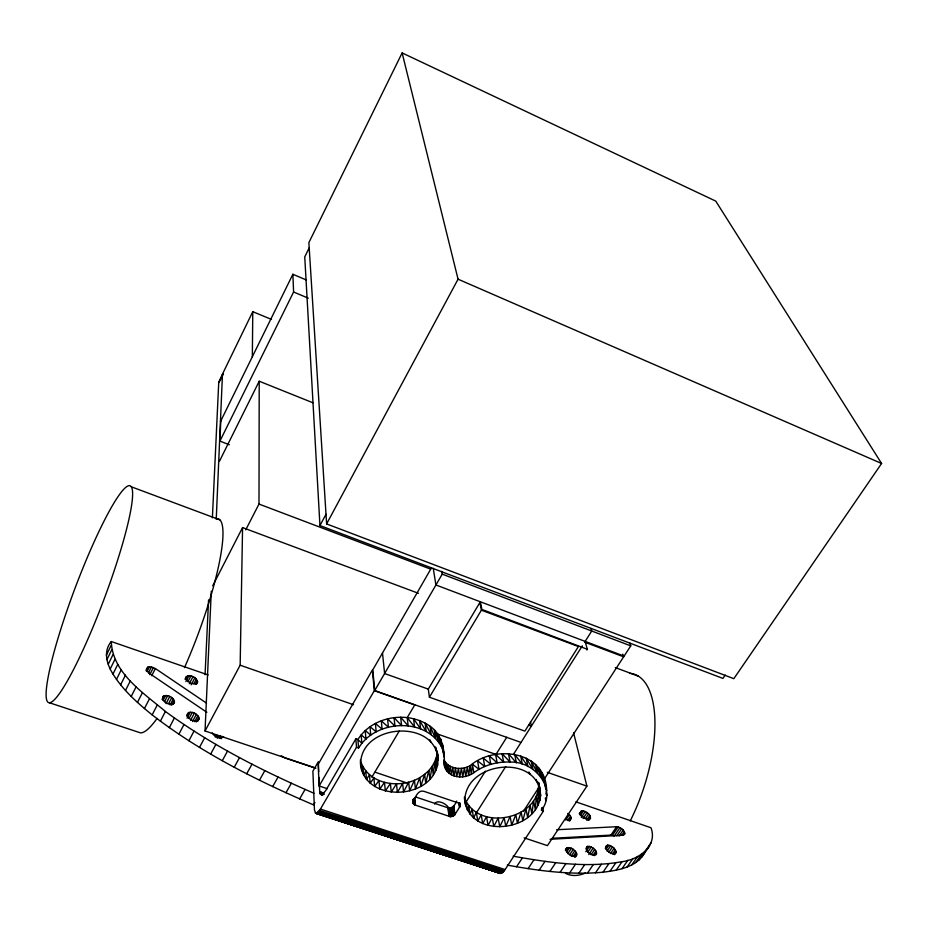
<?xml version="1.0" encoding="UTF-8"?>
<svg xmlns="http://www.w3.org/2000/svg" width="928" height="928" viewBox="0 0 928 928"><rect width="100%" height="100%" fill="white"/><g stroke="black" fill="none" stroke-linecap="round" stroke-linejoin="round"><path stroke-width="1.39" d="M245.734 529.83L258.993 504.066L259.214 381.222L312.84 402.74M360.632 765.855C358.521 721.288 443.561 717.773 437.506 765.414C428.492 802.627 359.101 801.398 360.47 759.73M358.568 747.98L361.839 743.27L357.918 739.512L355.865 738.816L356.503 747.284L358.568 747.98L357.918 739.512C372.546 716.033 407.949 710.338 430.093 726.264C442.517 734.848 444.964 750.914 444.257 764.962C444.825 770.217 449.14 774.265 453.978 775.878C460.601 778.047 468.199 776.817 473.825 772.699C484.196 765.055 497.269 761.436 510.098 762.108C534.273 760.879 557.624 788.406 541.5 810.399L543.425 811.049L505.087 869.582C503.823 871.427 501.398 874.628 498.916 872.888L316.204 812.638L501.271 873.26L315.729 813.264L314.453 809.97L312.887 771.156L318.304 761.714L318.756 771.736M556.556 829.748L616.621 826.732C620.345 827.115 624.904 830.003 624.822 834.121L622.978 835.246L550.072 839.283M252.335 356.746L252.776 311.68L271.51 319.418M315.961 768.14L205.042 730.986L240.166 665.202L242.568 527.58L418.482 593.317M443.108 751.471L442.331 743.792L444.384 757.341L440.556 738.874L441.763 747.295L443.538 752.225M464.87 801.084C464.267 761.215 539.029 752.759 540.583 795.69C536.72 833.472 467.724 839.167 464.51 798.474M216.236 519.297L222.476 374.088L252.776 311.68M229.378 444.767L219.924 441.102L220.783 420.941M205.042 730.986L211.282 591.182M205.065 674.714L208.568 599.871M212.396 517.789L218.73 382.533L222.79 373.938L218.73 382.533M576.659 855.001L576.717 853.772C575.337 850.002 570.836 846.545 566.764 847.925L566.045 848.853C566.126 853.4 571.787 857.391 576.079 855.976L576.659 855.001L575.198 857.17M313.954 793.254C262.056 770.762 211.19 744.929 165.404 711.474C143.573 692.972 112.474 673.125 111.29 641.538L208.162 674.958M314.905 802.511L313.536 804.878C256.894 780.599 201.121 752.701 152.169 714.896C137.518 702.995 123.006 690.223 112.972 674.041C106.882 664.39 102.95 651.305 111.29 641.538M541.5 810.399L541.662 807.731M545.618 785.772L541.859 772.618L543.704 781.109L539.087 768.28L540.92 776.759L535.491 764.37L537.3 772.827L531.164 760.96L532.95 769.405L526.188 758.13L527.939 766.574L520.654 755.937L522.383 764.37L514.704 754.441L516.386 762.874L508.451 753.675L510.098 762.108L502.048 753.652L503.649 762.097L495.61 754.383L497.164 762.828L489.3 755.844L490.808 764.289L483.244 758.002L484.718 766.47L477.572 760.809L479.01 769.289L472.422 764.208L471.378 774.277L469.997 765.774C494.879 744.14 546.256 751.181 546.627 790.668L543.762 777.27L545.734 788.916M436.972 751.993L435.882 770.252L434.722 761.737L436.334 756.923L437.506 765.414L436.972 751.993L438.144 760.461L437.076 751.1M513.149 856.196C548.912 862.518 585.939 868.237 622.096 861.66C638.278 859.815 657.94 846.243 650.992 827.764L575.94 801.862M413.204 801.177L413.238 803.323L414.874 804.959L450.37 816.675L454.616 815.039L459.847 806.71L459.847 804.576L458.246 802.94L423.98 791.34C417.96 789.45 415.512 797.5 413.204 801.177L413.505 803.81L413.18 800.934M186.226 676.79L186.064 679.331L190.495 683.286L196.121 683.948L197.629 681.964C196.736 677.359 190.228 673.995 186.226 676.79L184.985 679.157M199.172 718.643L197.618 720.778C193.372 721.833 187.758 719.154 187.073 714.56L188.639 712.542C192.92 711.358 198.314 714.166 199.172 718.643L197.896 721.044M174.487 701.928L173.965 703.157C170.172 705.964 164.662 702.914 162.539 699.294L162.76 696.545C166.947 693.796 173.698 697.09 174.487 701.928L173.234 704.329M219.936 380.84L223.033 374.471M220.435 421.66L292.877 274.27L306.217 279.92M402.126 52.919L308.873 242.614L326.61 523.926L733.816 678.681L881.6 463.49L715.755 201.109L402.126 52.919L458.061 279.189L326.61 523.926M106.326 655.226L111.07 645.575M309.198 247.857L304.744 256.905L319.951 525.561L722.912 678.414L725.197 675.074M106.929 659.599L111.696 649.936M108.274 664.158L113.054 654.484M219.924 441.102L293.596 292.007L292.877 274.27M110.177 669.03L114.968 659.332M645.343 851.08C638.22 867.065 618.477 870.267 602.991 872.216C570.964 875.208 538.785 870.812 507.303 865.116M112.972 674.041L117.786 664.344M219.588 460.984L259.214 381.222M116.476 679.424L121.324 669.703M120.605 684.829L125.477 675.108M125.477 690.513L130.372 680.781M131.231 696.429L136.161 686.697M145.998 670.724L147.819 667.128L151.473 666.93L155.37 668.543L206.515 703.122M147.018 671.57L149.454 666.78M148.434 672.916L151.473 666.93M149.791 674.691L153.445 667.522M137.46 702.415L142.413 692.682M151.728 675.712L155.37 668.543M144.432 708.574L149.42 698.842M212.709 585.777L242.568 527.58M152.169 714.896L157.18 705.164M162.122 699.457L163.989 695.838M163.142 700.28L165.625 695.455M164.546 701.707L167.655 695.675M166.054 703.621L169.789 696.394M168.629 703.552L171.75 697.531M160.37 721.195L165.404 711.474M170.126 704.99L173.246 698.97M171.657 705.222L174.162 700.408M185.554 679.586L187.398 676.036M185.902 681.593L188.976 675.688M187.862 681.825L190.936 675.909M189.312 683.704L193.001 676.628M191.214 684.806L194.903 677.73M169.314 727.656L174.394 717.947M193.906 683.843L196.376 679.122M195.425 684.133L197.281 680.595M196.4 684.319L197.629 681.964M186.748 716.149L188.639 712.542M187.096 718.249L190.252 712.228M178.872 734.234L183.976 724.536M189.115 718.353L192.282 712.344M190.6 720.267L194.404 713.064M192.56 721.497L196.365 714.293M194.706 721.659L197.884 715.65M196.272 721.996L198.812 717.193M188.883 740.776L194.022 731.09M199.485 747.411L204.659 737.737M319.951 525.561L326.006 514.251M215.261 737.087L216.549 734.686M217.222 738.224L218.509 735.823M210.679 754.058L215.888 744.407M219.391 738.386L220.678 735.997M221.131 738.804L222.418 736.403M222.314 760.658L227.557 751.019M234.227 767.247L239.505 757.631M246.72 773.732L252.033 764.138M259.48 780.204L264.84 770.634M272.658 786.608L278.052 777.072M285.952 792.756L291.369 783.244M582.343 645.807L521.026 742.423L374.726 690.548L372.789 669.877L431.381 568.017M299.628 798.927L305.08 789.45M319.128 785.981L374.32 690.676L372.383 670.004L318.165 764.324L319.128 785.981L327.387 788.719M374.726 690.548L442.227 574.13L441.763 571.37M355.865 738.816L325.658 790.702L321.564 795.018L319.777 792.988L319.012 777.455M316.344 813.322L320.427 809.077L356.503 747.284M371.838 777.177L399.226 731.09M407.369 717.39L414.77 704.932L374.32 690.676M481.4 610.172L578.411 646.549L524.877 731.113L429.42 697.218L481.4 610.172L479.834 602.11M580.858 811.223L580.244 813.264C581.636 816.849 585.928 820.12 589.848 818.89L590.51 818.032C590.324 813.902 585.823 810.921 581.949 810.77L579.246 813.636M456.762 801.038C455.312 804.425 452.284 809.32 447.83 807.766L415.802 797.013M465.578 802.778L485.414 771.214M495.332 755.438L506.781 737.226M475.844 813.682L505.714 766.574M513.37 754.499L521.026 742.423M586.844 649.983L587.308 649.264L585.127 641.434L591.704 631.063L590.939 628.43M523.589 811.026L539.342 786.735M544.063 779.45L623.639 656.815L622.816 654.147M629.915 643.208L630.75 645.865L624.103 656.119L435.893 584.976L433.26 568.296M516.525 866.822L522.371 857.936M528.102 868.654L533.96 859.804M573.562 732.76L586.902 786.132L547.416 845.64L524.134 837.845M565.755 820.016L569.293 814.703L567.774 813.427M567.704 820.48L570.534 816.222L569.293 814.703M568.968 820.874L571.091 817.684L570.534 816.222M569.734 821.013L571.091 817.684M539.168 870.151L545.038 861.335M579.536 814.39L581.949 810.77M580.302 815.712L583.515 810.898M581.288 817.533L585.301 811.513M583.062 818.554L587.088 812.534M549.875 871.45L555.756 862.68M585.394 818.705L588.619 813.891M565.314 850.094L566.764 847.925M565.767 850.767L567.936 847.519M586.635 820.213L589.86 815.399M566.672 851.95L569.572 847.624M587.992 820.364L590.417 816.756M589.094 820.143L590.51 818.032M567.808 853.656L571.439 848.25M569.653 854.723L573.295 849.317M560.06 872.32L565.952 863.585M571.219 856.045L574.85 850.64M573.098 856.509L576.01 852.194M574.536 857.008L576.717 853.772M569.641 872.912L575.534 864.212M586.392 848.494L587.842 846.348C591.844 846.266 596.46 849.584 596.634 853.795L595.962 854.711C591.925 856.103 587.47 852.623 586.078 848.923L586.693 846.754L587.842 846.348M585.8 851.707L589.419 846.359M587.633 852.322L591.264 846.974M588.758 854.549L593.108 848.122M591.032 854.792L594.674 849.445M578.852 873.225L584.744 864.56M593.038 855.291L595.95 851.011M594.338 855.651L596.53 852.438M552.264 838.297L610.914 835.096L616.621 826.732M610.914 835.096L612.468 835.304L618.176 826.941M587.447 873.167L593.34 864.536M605.253 848.331L607.422 845.153C611.378 845.234 615.856 848.401 616.076 852.565L614.614 854.688M619.974 827.637L614.266 835.989L612.468 835.304M605.984 849.456L608.884 845.211M616.76 835.873L621.656 828.716M607.074 851.127L610.694 845.826M619.115 836.035L623.198 830.073M608.872 852.171L612.503 846.87M595.463 872.854L601.344 864.258M621.899 835.119L624.347 831.546M610.45 853.563L614.081 848.262M623.198 835.351L624.834 832.961M612.434 853.957L615.334 849.723M613.768 854.41L615.948 851.231M602.991 872.216L608.872 863.655M609.94 871.334L615.832 862.808M616.215 870.162L622.096 861.66M622.027 868.678L627.896 860.21M627.166 866.914L633.024 858.47M631.759 864.908L637.606 856.486M635.692 862.611L641.526 854.224M638.974 860.047L644.798 851.684M646.166 849.897L651.12 842.786M641.654 857.31L649.577 845.918M571.149 818.879L569.316 820.12L565.894 819.378M616.076 852.565L614.313 853.888C610.38 853.806 605.694 850.64 605.648 846.452L607.422 845.153M147.819 667.128L146.45 669.204L146.763 670.573L149.408 673.403L206.84 712.286M223.636 736.762C219.948 739.604 214.194 736.67 212.257 732.946M317.051 813.067L502.187 872.772L317.828 812.499L503.15 871.972L318.675 811.629L504.124 870.905L319.545 810.48L505.087 869.582L320.427 809.077M315.218 812.882L498.916 872.888L483.256 867.158M49.404 702.751L140.453 732.853A113.947 21.019 -69.7 0 0 157.076 718.423M315.207 768.082L284.989 757.967L281.23 755.763M375.074 772.189L406.615 782.849M240.166 665.202L353.464 704.712M435.371 733.282L496.805 754.708M547.311 772.328L586.902 786.132M528.682 725.162L531.396 726.137L530.491 721.984M131.289 486.782A115.78 15.509 -69.4 0 1 77.964 660.678A115.78 15.509 -69.4 0 1 58.893 635.355A115.78 15.509 -69.4 0 1 131.289 486.782L219.774 519.831M615.299 667.58L638.267 676.152M584.663 642.153L623.639 656.815M630.75 645.865L442.227 574.13M587.308 649.264L481.887 609.418L480.368 601.704L428.284 689.121L384.61 673.542L382.498 653.068M258.993 504.066L430.58 569.096M293.596 292.007L308.258 298.155M458.061 279.189L881.6 463.49M444.547 761.03C449.825 769.335 461.889 770.217 469.997 765.774L468.675 775.518L467.306 767.004L465.775 776.388L464.429 767.874L462.77 776.864L461.436 768.349L459.743 776.945L458.432 768.419L456.785 776.608L455.497 768.082L453.978 775.878L452.713 767.363L451.402 774.764L450.15 766.25L449.129 773.314L447.899 764.8L447.238 771.551L446.008 763.036L445.765 769.532L444.547 761.03L444.756 767.305L443.955 761.644M528.925 771.957L530.329 774.486M429.85 739.744L430.882 742.145M464.336 797.164C476.795 832.439 540.978 820.016 538.588 782.397L540.583 795.69L538.762 787.153L539.783 800.481L537.973 791.932L538.031 805.179L536.233 796.607L535.375 809.645L533.6 801.061L531.883 813.786L530.143 805.179L527.661 817.498L525.944 808.88L522.812 820.665L521.118 812.035L517.453 823.24L515.794 814.598L511.722 825.143L510.11 816.489L505.76 826.326L504.182 817.661L499.728 826.755L498.185 818.09L493.766 826.442L492.269 817.765L488.024 825.363L486.562 816.698L482.664 823.565L481.226 814.9L477.792 821.083L476.389 812.429L473.558 817.986L472.19 809.332L470.078 814.332L468.721 805.69L467.422 810.237L466.076 801.606L465.67 805.782L464.522 798.393M536.198 779.45L537.161 781.944M538.089 782.443L539.261 786.306M435.394 746.889L436.438 750.764L436.044 747.956M538.924 784.357L540.409 790.923L539.11 784.833M546.174 793.243L546.708 795.69L546.128 791.63M545.328 798.277L545.861 800.713L545.652 797.999M542.636 807.372L543.425 811.049M437.03 751.576L437.784 755.543L437.204 751.309M472.422 764.208L473.825 772.699M459.638 802.627L460.068 805.632L459.673 803.01M459.638 803.706L460.01 806.165L459.65 803.555M459.29 803.01L459.847 806.71L459.36 802.778M459.024 803.532L459.58 807.221L459.14 803.312M454.975 814.564L453.711 805.91L454.616 815.039L453.351 806.386L454.163 815.48L452.91 806.826L453.641 815.863L452.388 807.209L453.05 816.176L451.808 807.522L452.412 816.42L451.17 807.766L451.739 816.594L450.509 807.928L451.054 816.675L449.825 808.021L450.37 816.675L449.14 808.021L449.697 816.594L448.468 807.928L449.059 816.431L447.83 807.766M428.249 688.75L429.42 697.218M414.607 797.802L415.466 805.202M414.201 799.194L414.874 804.959L414.526 797.964M413.668 798.88L414.34 804.634L414.027 799.089M413.378 799.936L413.876 804.251L413.517 798.753M412.728 799.924L413.238 803.323L412.995 800.609M412.786 800.098L413.064 802.801M443.166 748.884L443.712 755.717M444.048 759.812L444.268 762.538M544.771 782.153L544.806 784.647M434.71 804.066A8.619 4.721 33.2 0 1 441.508 802.407A8.619 4.721 33.2 0 1 449.419 808.996M630.031 673.357A105.409 44.59 -71.8 0 1 630.251 820.886M585.406 873.028A105.409 44.59 -71.8 0 1 565.546 873.318M217.314 518.601A113.947 21.019 -69.7 0 1 184.475 667.626M434.722 761.737L433.318 774.857L432.181 766.331L434.722 761.737M432.181 766.331L429.908 779.126L428.794 770.576L432.181 766.331M428.794 770.576L425.708 782.93L424.618 774.381L428.794 770.576M424.618 774.381L420.848 786.202L419.792 777.629L424.618 774.381M362.918 766.737L361.63 770.692L360.957 762.143C369.367 785.042 400.676 789.009 419.792 777.629L415.442 788.846L414.433 780.262L409.631 790.784L408.656 782.2L403.564 792.002L402.624 783.394L397.381 792.431L396.488 783.824L391.256 792.083L390.398 783.476L385.329 790.969L384.505 782.362L379.749 789.102L378.972 780.494L374.668 786.526L373.914 777.931L370.202 783.313L369.483 774.729L366.479 779.543L365.783 770.959L363.602 775.298L362.918 766.737M365.934 738.943L361.839 743.27L361.166 734.825L365.934 738.943C386.895 719.664 427.483 720.36 441.763 747.295L437.9 734.245L439.083 742.655L434.385 730.011L435.545 738.41L430.093 726.264L431.23 734.651L425.128 723.086L426.23 731.45L419.572 720.546L420.639 728.909L413.552 718.69L414.584 727.053L407.206 717.588L408.192 725.94L400.652 717.24L401.604 725.603L394.064 717.669L394.968 726.032L387.556 718.864L388.414 727.239L381.292 720.789L382.104 729.176L375.399 723.422L376.165 731.821L370.005 726.682L370.736 735.104L365.226 730.51L365.934 738.943M500.401 873.445L315.729 813.264L500.401 873.445M323.768 793.127L319.65 791.77L323.779 793.162M323.895 794.345L319.777 792.988L323.884 794.356M322.793 794.855L320.044 793.939L322.782 794.855"/></g></svg>
